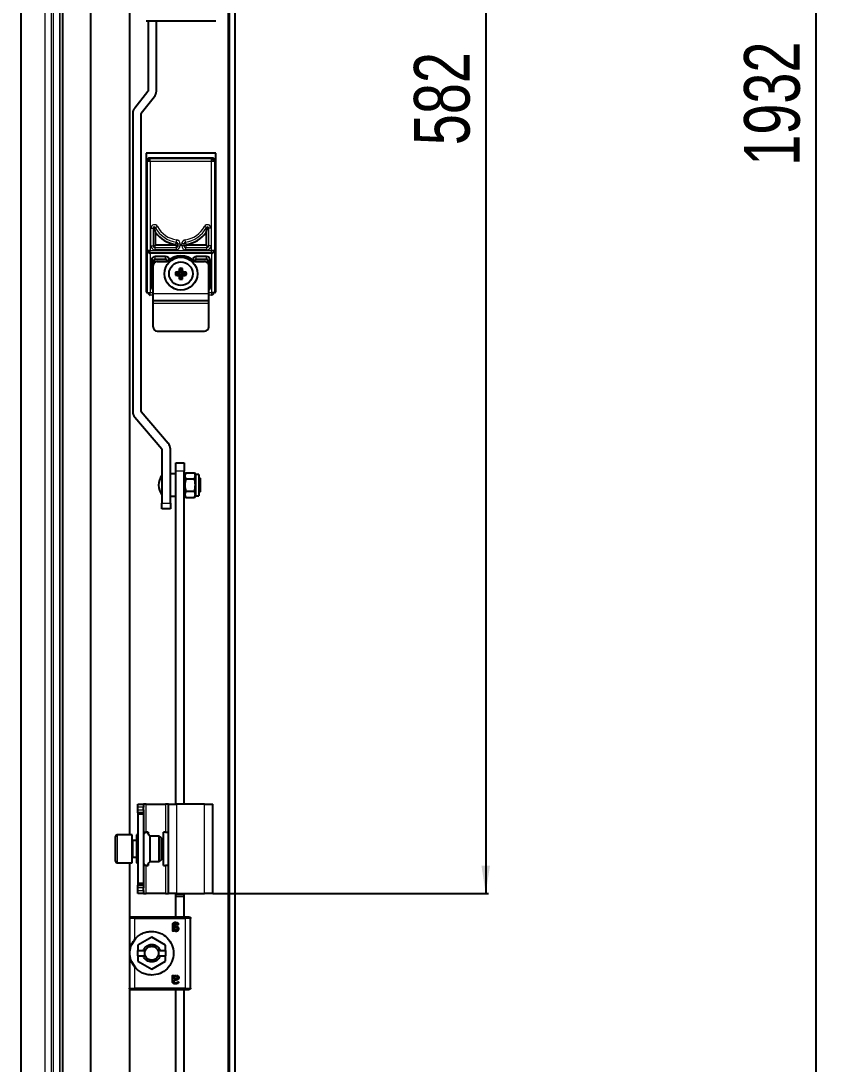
# Model space of a CAD drawing. Header units: millimetres. Extents: x -595 to 1655, y -1707 to 978.
# Drawn here: x 1368.2 to 1655.3, y -707.5 to -332.7 of the extents above; entities that cross this region are included whole.
import ezdxf

# ---------------------------------------------------------------- set-up
doc = ezdxf.new("R2010")
doc.units = ezdxf.units.MM
doc.layers.add('FORMAT', color=7, linetype='Continuous')
doc.styles.add('SLDTEXTSTYLE0', font='TXT', dxfattribs={"width": 0.75})
doc.dimstyles.new('SLDDIMSTYLE0', dxfattribs={"dimtxt": 20, "dimasz": 10, "dimexe": 0, "dimexo": 0.0625, "dimgap": 5, "dimtad": 2, "dimdec": 1, "dimrnd": 1e-09, "dimzin": 12, "dimdsep": 46, "dimtxsty": 'SLDTEXTSTYLE0', "dimsah": 1, "dimcen": 0.09, "dimadec": 0, "dimazin": 3, "dimtfac": 1, "dimtofl": 0, "dimtmove": 0, "dimatfit": 3, "dimfxl": 0, "dimfrac": 2, "dimtolj": 1, "dimtzin": 12, "dimarcsym": 0})

# ---------------------------------------------------------------- blocks, each defined once
blk = doc.blocks.new('_D_8')
at = {"layer": 'FORMAT'}
for p, q in [((1437.2, 610.84), (1654.8, 610.84)), ((1653.8, 610.84), (1653.8, -1321.16)), ((1437.2, -1321.16), (1654.8, -1321.16))]:
    blk.add_line(p, q, dxfattribs=at)
for points in [[(1653.8, 610.84), (1652.27, 600.84), (1655.34, 600.84)], [(1653.8, -1321.16), (1655.34, -1311.16), (1652.27, -1311.16)]]:
    blk.add_solid(points, dxfattribs=at)
at = {"layer": 'FORMAT', "insert": (1628.02, -384.72), "char_height": 20, "attachment_point": 1, "rotation": 90, "style": 'SLDTEXTSTYLE0'}
blk.add_mtext('1932', dxfattribs=at)
blk = doc.blocks.new('_D_11')
at = {"layer": 'FORMAT'}
for p, q in [((1437.2, -64.16), (1536.19, -64.16)), ((1535.19, -64.16), (1535.19, -646.16)), ((1437.2, -646.16), (1536.19, -646.16))]:
    blk.add_line(p, q, dxfattribs=at)
for points in [[(1535.19, -64.16), (1533.66, -74.16), (1536.73, -74.16)], [(1535.19, -646.16), (1536.73, -636.16), (1533.66, -636.16)]]:
    blk.add_solid(points, dxfattribs=at)
at = {"layer": 'FORMAT', "insert": (1509.41, -377.33), "char_height": 20, "attachment_point": 1, "rotation": 90, "style": 'SLDTEXTSTYLE0'}
blk.add_mtext('582', dxfattribs=at)

msp = doc.modelspace()

# ---------------------------------------------------------------- linework, layer by layer
at = {"color": 8, "linetype": 'Continuous', "lineweight": 18}
for p, q in [((1442.59, 719.74), (1442.59, -1430.06)), ((1379.78, 656.43), (1379.78, -1366.75)), ((1382.09, 658.74), (1382.09, -1369.06)), ((1382.19, 658.84), (1382.19, -1369.16)), ((1376.78, 653.43), (1376.78, -1363.75)), ((1379.09, 655.74), (1379.09, -1366.06)), ((1414.37, -381.84), (1414.67, -382.14)), ((1414.67, -382.14), (1436.71, -382.14)), ((1436.71, -382.14), (1437.01, -381.84)), ((1413.67, -383.14), (1413.37, -382.84)), ((1413.67, -415.16), (1413.67, -383.14)), ((1414.67, -383.14), (1414.67, -415.16)), ((1436.71, -383.14), (1414.67, -383.14)), ((1436.71, -415.16), (1436.71, -383.14)), ((1438.01, -382.84), (1437.71, -383.14)), ((1437.71, -383.14), (1437.71, -415.16)), ((1414.88, -413.46), (1414.88, -407.16)), ((1414.88, -407.16), (1415.68, -407.16)), ((1415.68, -407.16), (1415.68, -413.46)), ((1416.14, -407.16), (1415.68, -407.16)), ((1416.14, -407.16), (1416.54, -406.94)), ((1417.25, -406.56), (1416.54, -406.94)), ((1434.83, -406.94), (1434.13, -406.56)), ((1435.24, -407.16), (1434.83, -406.94)), ((1435.24, -407.16), (1435.7, -407.16)), ((1436.5, -407.16), (1435.7, -407.16)), ((1435.7, -413.46), (1435.7, -407.16)), ((1436.5, -407.16), (1436.5, -413.46)), ((1423.94, -412.79), (1424.03, -412.14)), ((1424.14, -411.34), (1424.03, -412.14)), ((1427.35, -412.14), (1427.24, -411.34)), ((1427.44, -412.79), (1427.35, -412.14)), ((1413.64, -415.16), (1413.67, -415.16)), ((1413.64, -430.21), (1413.64, -415.16)), ((1414.67, -415.16), (1436.71, -415.16)), ((1414.88, -413.46), (1415.68, -413.46)), ((1416.34, -413.46), (1415.68, -413.46)), ((1416.34, -413.46), (1416.34, -414.12)), ((1416.34, -414.12), (1416.34, -414.92)), ((1416.34, -414.12), (1423.94, -414.12)), ((1423.94, -414.92), (1416.34, -414.92)), ((1423.94, -412.79), (1424.6, -412.79)), ((1423.94, -413.46), (1423.94, -414.12)), ((1423.94, -413.46), (1424.6, -413.46)), ((1423.94, -414.12), (1423.94, -414.92)), ((1424.6, -412.79), (1425.4, -412.79)), ((1424.6, -413.46), (1424.6, -412.79)), ((1424.6, -413.46), (1425.4, -413.46)), ((1425.4, -412.79), (1425.4, -413.46)), ((1425.98, -413.46), (1425.98, -412.79)), ((1426.78, -412.79), (1425.98, -412.79)), ((1426.78, -413.46), (1425.98, -413.46)), ((1426.78, -412.79), (1426.78, -413.46)), ((1427.44, -412.79), (1426.78, -412.79)), ((1427.44, -413.46), (1426.78, -413.46)), ((1427.44, -413.46), (1427.44, -414.12)), ((1427.44, -414.92), (1427.44, -414.12)), ((1427.44, -414.12), (1435.04, -414.12)), ((1435.04, -414.92), (1427.44, -414.92)), ((1435.04, -413.46), (1435.04, -414.12)), ((1435.04, -413.46), (1435.7, -413.46)), ((1435.04, -414.92), (1435.04, -414.12)), ((1436.5, -413.46), (1435.7, -413.46)), ((1437.71, -415.16), (1437.74, -415.16)), ((1437.74, -415.16), (1437.74, -430.21)), ((1414.64, -416.16), (1414.64, -430.21)), ((1416.05, -418.66), (1415.19, -418.66)), ((1416.49, -418.23), (1416.49, -417.36)), ((1420.19, -418.23), (1420.19, -417.36)), ((1420.62, -418.66), (1421.3, -418.66)), ((1430.75, -418.66), (1430.08, -418.66)), ((1431.19, -418.23), (1431.19, -417.36)), ((1434.89, -418.23), (1434.89, -417.36)), ((1435.32, -418.66), (1436.19, -418.66)), ((1436.74, -430.21), (1436.74, -416.16)), ((1413.41, -430.44), (1413.64, -430.21)), ((1414.64, -430.21), (1415.69, -430.21)), ((1415.69, -428.36), (1415.19, -428.36)), ((1415.69, -430.61), (1435.69, -430.61)), ((1435.69, -428.36), (1436.19, -428.36)), ((1435.69, -430.21), (1436.74, -430.21)), ((1437.74, -430.21), (1437.97, -430.44)), ((1414.64, -431.21), (1414.41, -431.44)), ((1415.69, -431.21), (1414.64, -431.21)), ((1415.69, -434.11), (1435.69, -434.11)), ((1436.74, -431.21), (1435.69, -431.21)), ((1436.97, -431.44), (1436.74, -431.21)), ((1426.89, -494.46), (1423.89, -494.46)), ((1418.89, -505.96), (1421.89, -505.96)), ((1413.19, -624.16), (1413.19, -614.16)), ((1420.19, -614.16), (1420.19, -624.16)), ((1424.19, -646.16), (1424.19, -614.16)), ((1434.19, -646.16), (1434.19, -614.16)), ((1412.19, -615.16), (1410.19, -615.16)), ((1410.19, -616.16), (1412.19, -616.16)), ((1402.79, -625.16), (1402.79, -635.16)), ((1408.44, -627.16), (1408.44, -628.63)), ((1408.44, -628.63), (1408.44, -633.16)), ((1413.19, -646.16), (1413.19, -636.16)), ((1420.19, -636.16), (1420.19, -646.16)), ((1412.19, -644.16), (1410.19, -644.16)), ((1410.19, -645.16), (1412.19, -645.16)), ((1426.89, -646.62), (1423.89, -646.62)), ((1409.19, -662.6), (1409.19, -655.16)), ((1409.19, -655.16), (1427.19, -655.16)), ((1427.19, -655.16), (1427.19, -680.16)), ((1415.19, -670.16), (1415.19, -670.81)), ((1409.19, -680.16), (1409.19, -672.72)), ((1427.19, -680.16), (1409.19, -680.16))]:
    msp.add_line(p, q, dxfattribs=at)
at = {"color": 7, "linetype": 'Continuous', "lineweight": 25}
for p, q in [((1443.19, -1432.66), (1443.19, 722.34)), ((1445.19, -1432.66), (1445.19, 722.34)), ((1393.19, 689.34), (1393.19, -1399.66)), ((1383.19, 659.84), (1383.19, -1370.16)), ((1368.19, 644.84), (1368.19, -1355.16)), ((1407.19, -85.16), (1407.19, -625.16)), ((1413.19, -332.66), (1438.19, -332.66)), ((1413.89, -332.66), (1413.89, -357.89)), ((1416.89, -357.89), (1416.89, -332.66)), ((1413.85, -358.02), (1409.09, -363.99)), ((1411.43, -365.86), (1416.19, -359.89)), ((1408.39, -365.98), (1408.39, -472.96)), ((1411.39, -472.96), (1411.39, -365.98)), ((1438.19, -380.16), (1413.19, -380.16)), ((1413.19, -380.16), (1413.19, -430.16)), ((1414.37, -381.84), (1437.01, -381.84)), ((1438.19, -430.16), (1438.19, -380.16)), ((1413.37, -430.16), (1413.37, -382.84)), ((1438.01, -382.84), (1438.01, -430.16)), ((1416.59, -408.72), (1416.14, -407.16)), ((1434.78, -408.72), (1435.24, -407.16)), ((1416.59, -413.21), (1416.59, -408.72)), ((1434.78, -408.72), (1434.78, -413.21)), ((1416.59, -413.21), (1416.34, -413.46)), ((1423.68, -413.21), (1416.59, -413.21)), ((1423.68, -413.01), (1423.94, -412.79)), ((1423.68, -413.01), (1423.68, -413.21)), ((1423.68, -413.21), (1423.94, -413.46)), ((1427.69, -413.01), (1427.44, -412.79)), ((1427.69, -413.21), (1427.44, -413.46)), ((1427.69, -413.21), (1427.69, -413.01)), ((1434.78, -413.21), (1427.69, -413.21)), ((1434.78, -413.21), (1435.04, -413.46)), ((1414.66, -416.16), (1414.64, -416.16)), ((1414.67, -416.16), (1414.66, -416.16)), ((1436.71, -416.16), (1414.67, -416.16)), ((1415.19, -418.66), (1415.19, -428.36)), ((1416.05, -419.63), (1416.05, -418.66)), ((1420.19, -417.36), (1416.49, -417.36)), ((1416.49, -418.23), (1420.19, -418.23)), ((1417.19, -419.11), (1420.79, -419.11)), ((1420.62, -418.66), (1420.62, -419.11)), ((1430.59, -419.11), (1434.19, -419.11)), ((1430.75, -419.11), (1430.75, -418.66)), ((1434.89, -417.36), (1431.19, -417.36)), ((1431.19, -418.23), (1434.89, -418.23)), ((1435.32, -418.66), (1435.32, -419.63)), ((1436.19, -428.36), (1436.19, -418.66)), ((1436.72, -416.16), (1436.71, -416.16)), ((1436.74, -416.16), (1436.72, -416.16)), ((1415.69, -430.61), (1415.69, -420.61)), ((1424.13, -423.4), (1423.77, -422.96)), ((1425.57, -423.4), (1424.13, -423.4)), ((1425.57, -423.4), (1425.06, -422.88)), ((1425.57, -421.95), (1425.14, -421.59)), ((1425.57, -421.95), (1425.57, -423.4)), ((1425.8, -421.95), (1426.24, -421.59)), ((1425.8, -423.4), (1425.8, -421.95)), ((1425.8, -423.4), (1426.32, -422.88)), ((1427.25, -423.4), (1425.8, -423.4)), ((1427.25, -423.4), (1427.61, -422.96)), ((1435.69, -430.61), (1435.69, -420.61)), ((1424.13, -423.62), (1423.77, -424.06)), ((1424.13, -423.62), (1425.57, -423.62)), ((1425.57, -423.62), (1425.06, -424.14)), ((1425.57, -425.07), (1425.14, -425.43)), ((1425.57, -423.62), (1425.57, -425.07)), ((1425.8, -423.62), (1426.32, -424.14)), ((1425.8, -423.62), (1427.25, -423.62)), ((1425.8, -425.07), (1425.8, -423.62)), ((1425.8, -425.07), (1426.24, -425.43)), ((1427.25, -423.62), (1427.61, -424.06)), ((1413.19, -430.16), (1413.41, -430.16)), ((1415.69, -433.11), (1415.69, -430.61)), ((1435.69, -433.11), (1435.69, -430.61)), ((1437.97, -430.16), (1438.19, -430.16)), ((1415.69, -433.11), (1435.69, -433.11)), ((1415.69, -434.11), (1415.69, -433.11)), ((1415.69, -442.61), (1415.69, -434.11)), ((1435.69, -434.11), (1435.69, -433.11)), ((1435.69, -442.61), (1435.69, -434.11)), ((1417.19, -444.11), (1434.19, -444.11)), ((1409.15, -475.04), (1418.84, -486.4)), ((1421.12, -484.46), (1411.44, -473.09)), ((1418.89, -486.53), (1418.89, -505.96)), ((1421.89, -505.96), (1421.89, -486.53)), ((1423.89, -491.46), (1426.89, -491.46)), ((1423.89, -494.46), (1423.89, -491.46)), ((1423.89, -614.16), (1423.89, -494.46)), ((1426.89, -491.46), (1426.89, -494.46)), ((1426.89, -614.16), (1426.89, -494.46)), ((1423.89, -495.46), (1421.89, -495.46)), ((1427.09, -496.51), (1426.89, -496.51)), ((1427.44, -495.01), (1427.09, -495.61)), ((1427.09, -495.61), (1427.09, -503.31)), ((1427.44, -495.01), (1430.54, -495.01)), ((1427.44, -497.24), (1430.54, -497.24)), ((1430.89, -495.61), (1430.54, -495.01)), ((1432.09, -495.61), (1430.89, -495.61)), ((1430.89, -495.61), (1430.89, -503.31)), ((1432.09, -495.61), (1432.09, -503.31)), ((1432.59, -497.01), (1432.09, -496.51)), ((1432.59, -497.01), (1432.59, -501.91)), ((1427.44, -501.69), (1430.54, -501.69)), ((1432.09, -502.41), (1432.59, -501.91)), ((1418.89, -507.96), (1418.89, -505.96)), ((1421.89, -503.46), (1423.89, -503.46)), ((1421.89, -505.96), (1421.89, -507.96)), ((1426.89, -502.41), (1427.09, -502.41)), ((1427.09, -503.31), (1427.44, -503.91)), ((1427.44, -503.91), (1430.54, -503.91)), ((1430.54, -503.91), (1430.89, -503.31)), ((1430.89, -503.31), (1432.09, -503.31)), ((1421.89, -507.96), (1418.89, -507.96)), ((1410.19, -614.16), (1412.19, -614.16)), ((1410.19, -615.16), (1410.19, -614.16)), ((1412.19, -614.16), (1412.19, -615.16)), ((1413.19, -614.16), (1412.19, -614.16)), ((1413.19, -614.16), (1420.19, -614.16)), ((1421.19, -614.16), (1420.19, -614.16)), ((1421.19, -614.16), (1424.19, -614.16)), ((1421.19, -646.16), (1421.19, -614.16)), ((1434.19, -614.16), (1424.19, -614.16)), ((1434.19, -614.16), (1437.19, -614.16)), ((1437.19, -646.16), (1437.19, -614.16)), ((1410.19, -616.16), (1410.19, -615.16)), ((1410.19, -617.16), (1410.19, -616.16)), ((1412.19, -617.16), (1410.19, -617.16)), ((1410.19, -617.16), (1410.19, -617.66)), ((1412.19, -617.66), (1410.19, -617.66)), ((1410.19, -617.66), (1410.19, -642.66)), ((1412.19, -616.16), (1412.19, -615.16)), ((1412.19, -616.16), (1412.19, -617.16)), ((1412.19, -617.16), (1412.19, -617.66)), ((1412.19, -617.66), (1412.19, -642.66)), ((1402.19, -634.56), (1402.19, -625.76)), ((1408.19, -625.16), (1402.79, -625.16)), ((1408.19, -635.16), (1408.19, -625.16)), ((1410.19, -625.16), (1409.69, -625.16)), ((1409.69, -625.16), (1409.69, -626.37)), ((1412.19, -624.16), (1413.19, -624.16)), ((1413.89, -624.16), (1413.19, -624.16)), ((1413.89, -624.16), (1413.89, -624.61)), ((1417.82, -625.66), (1414.69, -625.66)), ((1414.69, -634.66), (1414.69, -625.66)), ((1418.69, -626.16), (1417.82, -625.66)), ((1417.82, -634.66), (1417.82, -625.66)), ((1419.49, -636.16), (1419.49, -624.16)), ((1420.19, -624.16), (1419.49, -624.16)), ((1420.19, -624.16), (1421.19, -624.16)), ((1409.69, -627.16), (1408.44, -627.16)), ((1409.69, -626.37), (1409.69, -635.16)), ((1418.69, -634.16), (1418.69, -626.16)), ((1408.44, -633.16), (1409.69, -633.16)), ((1402.79, -635.16), (1408.19, -635.16)), ((1407.19, -635.16), (1407.19, -654.99)), ((1409.69, -635.16), (1410.19, -635.16)), ((1413.19, -636.16), (1412.19, -636.16)), ((1413.19, -636.16), (1413.89, -636.16)), ((1413.89, -635.71), (1413.89, -636.16)), ((1414.69, -634.66), (1417.82, -634.66)), ((1417.82, -634.66), (1418.69, -634.16)), ((1419.49, -636.16), (1420.19, -636.16)), ((1421.19, -636.16), (1420.19, -636.16)), ((1412.19, -642.66), (1410.19, -642.66)), ((1410.19, -642.66), (1410.19, -643.16)), ((1410.19, -644.16), (1410.19, -643.16)), ((1410.19, -643.16), (1412.19, -643.16)), ((1410.19, -645.16), (1410.19, -644.16)), ((1412.19, -642.66), (1412.19, -643.16)), ((1412.19, -643.16), (1412.19, -644.16)), ((1412.19, -645.16), (1412.19, -644.16)), ((1410.19, -646.16), (1410.19, -645.16)), ((1412.19, -646.16), (1410.19, -646.16)), ((1412.19, -645.16), (1412.19, -646.16)), ((1412.19, -646.16), (1413.19, -646.16)), ((1420.19, -646.16), (1413.19, -646.16)), ((1420.19, -646.16), (1421.19, -646.16)), ((1424.19, -646.16), (1421.19, -646.16)), ((1423.89, -646.62), (1423.89, -646.16)), ((1423.89, -647.12), (1423.89, -646.62)), ((1423.89, -647.12), (1426.89, -647.12)), ((1423.89, -654.66), (1423.89, -647.12)), ((1424.19, -646.16), (1434.19, -646.16)), ((1426.89, -646.62), (1426.89, -646.16)), ((1426.89, -647.12), (1426.89, -646.62)), ((1426.89, -654.96), (1426.89, -647.12)), ((1437.19, -646.16), (1434.19, -646.16)), ((1407.19, -655.16), (1407.19, -680.16)), ((1427.19, -654.66), (1409.19, -654.66)), ((1427.79, -654.66), (1427.54, -654.66)), ((1429.19, -680.16), (1429.19, -655.16)), ((1422.63, -657.7), (1422.63, -659.57)), ((1423.09, -659.57), (1423.09, -659.29)), ((1423.16, -657.95), (1423.16, -657.74)), ((1423.54, -657.95), (1423.16, -657.95)), ((1423.16, -658.31), (1423.59, -658.31)), ((1423.16, -658.9), (1423.16, -658.31)), ((1408.02, -664.53), (1409.53, -662.28)), ((1415.19, -661.94), (1410.24, -664.8)), ((1420.14, -664.8), (1415.19, -661.94)), ((1410.24, -664.8), (1410.24, -666.66)), ((1410.24, -666.66), (1412.2, -666.66)), ((1410.24, -668.66), (1410.24, -666.66)), ((1412.9, -666.66), (1412.2, -666.66)), ((1418.18, -666.66), (1417.48, -666.66)), ((1418.18, -666.66), (1420.14, -666.66)), ((1420.14, -666.66), (1420.14, -664.8)), ((1420.14, -666.66), (1420.14, -668.66)), ((1409.53, -673.04), (1408.02, -670.79)), ((1410.24, -668.66), (1410.24, -670.52)), ((1410.24, -668.66), (1412.2, -668.66)), ((1410.24, -670.52), (1415.19, -673.38)), ((1412.2, -668.66), (1412.9, -668.66)), ((1415.19, -673.38), (1420.14, -670.52)), ((1417.48, -668.66), (1418.18, -668.66)), ((1418.18, -668.66), (1420.14, -668.66)), ((1420.14, -670.52), (1420.14, -668.66)), ((1422.63, -677.62), (1422.63, -675.75)), ((1423.09, -675.75), (1423.09, -676.03)), ((1423.16, -677.01), (1423.16, -676.43)), ((1423.59, -677.01), (1423.16, -677.01)), ((1423.54, -677.37), (1423.16, -677.37)), ((1423.16, -677.37), (1423.16, -677.59)), ((1407.19, -680.34), (1407.19, -1300.16)), ((1409.19, -680.66), (1427.19, -680.66)), ((1423.89, -1289.16), (1423.89, -680.66)), ((1426.89, -1289.16), (1426.89, -680.66)), ((1427.54, -680.66), (1427.79, -680.66))]:
    msp.add_line(p, q, dxfattribs=at)
for radius in [5.9, 4.25]:
    msp.add_circle((1425.69, -423.51), radius, dxfattribs=at)
for centre, radius, start, end in [((1413.69, -357.89), 0.2, 321.4416, 0), ((1413.69, -357.89), 3.2, 321.4416, 0), ((1411.59, -365.98), 3.2, 141.4416, 180), ((1411.59, -365.98), 0.2, 141.4416, 180), ((1425.39, -402.19), 10.95, 216.5958, 261.061), ((1425.99, -402.19), 10.95, 278.939, 323.4042), ((1416.49, -418.66), 1.3, 90, 180), ((1417.19, -420.61), 1.5, 90, 180), ((1416.49, -418.66), 0.435, 90, 180), ((1420.19, -418.66), 1.3, 6.3593, 90), ((1420.19, -418.66), 0.435, 0, 90), ((1425.69, -424.11), 7, 45.5847, 134.4153), ((1431.19, -418.66), 1.3, 90, 173.6407), ((1431.19, -418.66), 0.435, 90, 180), ((1434.19, -420.61), 1.5, 0, 90), ((1434.89, -418.66), 1.3, 0, 90), ((1434.89, -418.66), 0.435, 0, 90), ((1425.69, -423.51), 2, 164.1146, 195.8854), ((1425.62, -441.59), 18.72, 91.7249, 95.6832), ((1425.69, -423.51), 1.56, 175.8165, 184.1835), ((1443.77, -423.44), 18.72, 174.3168, 178.2751), ((1425.69, -423.51), 2, 74.1146, 105.8854), ((1425.69, -423.51), 1.56, 85.8165, 94.1835), ((1407.61, -423.44), 18.72, 1.7249, 5.6832), ((1425.76, -441.59), 18.72, 84.3168, 88.2751), ((1425.69, -423.51), 1.56, 355.8165, 4.1835), ((1425.69, -423.51), 2, 344.1146, 15.8854), ((1425.62, -405.43), 18.72, 264.3168, 268.2751), ((1443.77, -423.58), 18.72, 181.7249, 185.6832), ((1425.69, -423.51), 2, 254.1146, 285.8854), ((1425.69, -423.51), 1.56, 265.8165, 274.1835), ((1407.61, -423.58), 18.72, 354.3168, 358.2751), ((1425.76, -405.43), 18.72, 271.7249, 275.6832), ((1416.49, -428.36), 1.3, 180, 232.0201), ((1434.89, -428.36), 1.3, 307.9799, 0), ((1417.19, -442.61), 1.5, 180, 270), ((1434.19, -442.61), 1.5, 270, 0), ((1411.59, -472.96), 3.2, 180, 220.4367), ((1411.59, -472.96), 0.2, 180, 220.4367), ((1418.69, -486.53), 0.2, 0, 40.4367), ((1418.69, -486.53), 3.2, 0, 40.4367), ((1425.53, -500.42), 8, 146.1291, 173.1181), ((1425.53, -498.5), 8, 186.8819, 213.8709), ((1402.79, -625.76), 0.6, 90, 180), ((1408.44, -626.91), 0.25, 180, 270), ((1408.44, -633.41), 0.25, 90, 180), ((1402.79, -634.56), 0.6, 180, 270)]:
    msp.add_arc(centre, radius, start, end, dxfattribs=at)
at = {"color": 8, "linetype": 'Continuous', "lineweight": 18}
for centre, radius, start, end in [((1416.14, -407.16), 1.26, 28.2631, 180), ((1416.14, -407.16), 0.46, 28.2631, 180), ((1425.39, -402.19), 10.04, 208.2631, 262.2213), ((1425.39, -402.19), 9.24, 208.2631, 262.2213), ((1425.99, -402.19), 9.24, 277.7787, 331.7369), ((1425.99, -402.19), 10.04, 277.7787, 331.7369), ((1435.24, -407.16), 1.26, 0, 151.7369), ((1435.24, -407.16), 0.46, 0, 151.7369), ((1423.94, -412.79), 0.66, 0, 82.2213), ((1423.94, -412.79), 1.46, 0, 82.2213), ((1427.44, -412.79), 1.46, 97.7787, 180), ((1427.44, -412.79), 0.66, 97.7787, 180), ((1416.34, -413.46), 1.46, 180, 270), ((1416.34, -413.46), 0.66, 180, 270), ((1423.94, -413.46), 1.46, 270, 0), ((1423.94, -413.46), 0.66, 270, 0), ((1427.44, -413.46), 1.46, 180, 270), ((1427.44, -413.46), 0.66, 180, 270), ((1435.04, -413.46), 1.46, 270, 0), ((1435.04, -413.46), 0.66, 270, 0)]:
    msp.add_arc(centre, radius, start, end, dxfattribs=at)
at = {"color": 7, "linetype": 'Continuous', "lineweight": 25}
for points, knots in [([(1413.37, -382.84), (1413.37, -382.81), (1413.39, -382.69), (1413.51, -382.47), (1413.73, -382.21), (1413.97, -382), (1414.16, -381.9), (1414.28, -381.85), (1414.34, -381.85), (1414.37, -381.84)], [0, 0, 0, 0, 0.0566974, 0.2503517, 0.4998638, 0.7488693, 0.8744535, 0.9435148, 1, 1, 1, 1]), ([(1437.01, -381.84), (1437.03, -381.85), (1437.16, -381.86), (1437.38, -381.99), (1437.64, -382.2), (1437.85, -382.44), (1437.95, -382.64), (1438, -382.75), (1438, -382.81), (1438.01, -382.84)], [0, 0, 0, 0, 0.056697, 0.250352, 0.499864, 0.748869, 0.874453, 0.943515, 1, 1, 1, 1]), ([(1413.64, -415.16), (1413.65, -415.21), (1413.69, -415.42), (1413.93, -415.71), (1414.2, -415.96), (1414.41, -416.08), (1414.54, -416.14), (1414.61, -416.16), (1414.64, -416.16)], [0, 0, 0, 0, 0.125207, 0.499639, 0.74848, 0.874099, 0.946251, 1, 1, 1, 1]), ([(1436.71, -416.16), (1436.74, -416.16), (1436.8, -416.15), (1436.92, -416.11), (1437.11, -416), (1437.24, -415.88), (1437.34, -415.79)], [0, 0, 0, 0, 0.124863, 0.249962, 0.500073, 1, 1, 1, 1]), ([(1436.74, -416.16), (1436.77, -416.15), (1436.92, -416.13), (1437.15, -415.98), (1437.41, -415.75), (1437.59, -415.52), (1437.71, -415.32), (1437.73, -415.21), (1437.74, -415.16)], [0, 0, 0, 0, 0.053741, 0.2506254, 0.4994286, 0.749504, 0.8748127, 1, 1, 1, 1]), ([(1427.44, -495.01), (1427.26, -495.41), (1426.92, -496.15), (1427.27, -496.89), (1427.44, -497.24)], [0, 0, 0, 0, 0.534707, 1, 1, 1, 1]), ([(1427.44, -497.24), (1427.26, -497.99), (1426.92, -499.47), (1427.26, -500.96), (1427.44, -501.69)], [0, 0, 0, 0, 0.508481, 1, 1, 1, 1]), ([(1430.54, -497.24), (1430.72, -496.84), (1431.06, -496.09), (1430.71, -495.35), (1430.54, -495.01)], [0, 0, 0, 0, 0.534707, 1, 1, 1, 1]), ([(1430.54, -501.69), (1430.72, -500.93), (1431.06, -499.45), (1430.71, -497.96), (1430.54, -497.24)], [0, 0, 0, 0, 0.508481, 1, 1, 1, 1]), ([(1427.44, -501.69), (1427.26, -502.08), (1426.92, -502.83), (1427.27, -503.57), (1427.44, -503.91)], [0, 0, 0, 0, 0.534707, 1, 1, 1, 1]), ([(1430.54, -503.91), (1430.72, -503.51), (1431.06, -502.77), (1430.71, -502.03), (1430.54, -501.69)], [0, 0, 0, 0, 0.534707, 1, 1, 1, 1]), ([(1414.69, -625.66), (1414.51, -625.51), (1414.17, -625.2), (1413.97, -624.63), (1413.61, -624.33), (1413.27, -624.2), (1412.91, -624.23), (1412.56, -624.42), (1412.31, -624.78), (1412.23, -625.08), (1412.19, -625.23)], [0, 0, 0, 0, 0.185676, 0.371025, 0.466937, 0.562172, 0.656347, 0.751553, 0.873842, 1, 1, 1, 1]), ([(1412.19, -635.09), (1412.23, -635.24), (1412.31, -635.54), (1412.56, -635.9), (1412.91, -636.09), (1413.27, -636.12), (1413.61, -635.99), (1413.97, -635.69), (1414.17, -635.12), (1414.51, -634.81), (1414.69, -634.66)], [0, 0, 0, 0, 0.126158, 0.248447, 0.343653, 0.437828, 0.533063, 0.628975, 0.814324, 1, 1, 1, 1]), ([(1423.74, -656.66), (1423.59, -656.67), (1423.37, -656.68), (1423.09, -656.77), (1422.9, -656.89), (1422.76, -657.06), (1422.65, -657.33), (1422.64, -657.56), (1422.63, -657.7)], [0, 0, 0, 0, 0.250089, 0.382495, 0.500259, 0.622163, 0.750133, 1, 1, 1, 1]), ([(1422.63, -659.57), (1422.63, -659.58), (1422.63, -659.6), (1422.65, -659.62), (1422.67, -659.64), (1422.75, -659.66), (1422.81, -659.66), (1422.86, -659.66)], [0, 0, 0, 0, 0.124881, 0.183376, 0.250934, 0.500336, 1, 1, 1, 1]), ([(1422.86, -659.66), (1422.9, -659.66), (1422.97, -659.66), (1423.05, -659.64), (1423.07, -659.62), (1423.09, -659.6), (1423.09, -659.58), (1423.09, -659.57)], [0, 0, 0, 0, 0.499718, 0.749437, 0.810587, 0.875078, 1, 1, 1, 1]), ([(1423.09, -659.29), (1423.21, -659.4), (1423.4, -659.57), (1423.67, -659.68), (1423.84, -659.72), (1423.92, -659.72), (1423.96, -659.72)], [0, 0, 0, 0, 0.499113, 0.749325, 0.874665, 1, 1, 1, 1]), ([(1423.16, -657.74), (1423.16, -657.65), (1423.17, -657.51), (1423.23, -657.34), (1423.3, -657.23), (1423.41, -657.15), (1423.53, -657.1), (1423.66, -657.08), (1423.75, -657.07), (1423.8, -657.07)], [0, 0, 0, 0, 0.250023, 0.382539, 0.499802, 0.620838, 0.749652, 0.874777, 1, 1, 1, 1]), ([(1423.88, -659.31), (1423.81, -659.3), (1423.67, -659.29), (1423.41, -659.16), (1423.26, -659), (1423.16, -658.9)], [0, 0, 0, 0, 0.2499389, 0.4998636, 1, 1, 1, 1]), ([(1424.92, -658.88), (1424.92, -658.8), (1424.91, -658.64), (1424.82, -658.42), (1424.66, -658.25), (1424.39, -658.08), (1424.01, -657.97), (1423.7, -657.96), (1423.54, -657.95)], [0, 0, 0, 0, 0.125049, 0.249886, 0.370856, 0.49982, 0.749609, 1, 1, 1, 1]), ([(1423.59, -658.31), (1423.69, -658.31), (1423.87, -658.32), (1424.09, -658.38), (1424.24, -658.47), (1424.33, -658.57), (1424.39, -658.7), (1424.39, -658.79), (1424.39, -658.84)], [0, 0, 0, 0, 0.279652, 0.500248, 0.629485, 0.750186, 0.875763, 1, 1, 1, 1]), ([(1424.81, -657.16), (1424.81, -657.1), (1424.81, -657.02), (1424.74, -656.93), (1424.61, -656.84), (1424.28, -656.71), (1423.96, -656.68), (1423.74, -656.66)], [0, 0, 0, 0, 0.1246927, 0.1871822, 0.2497734, 0.5000394, 1, 1, 1, 1]), ([(1423.8, -657.07), (1423.96, -657.09), (1424.2, -657.12), (1424.45, -657.24), (1424.58, -657.31), (1424.65, -657.35), (1424.69, -657.36), (1424.7, -657.37)], [0, 0, 0, 0, 0.4986996, 0.7495075, 0.8749492, 0.9467834, 1, 1, 1, 1]), ([(1424.39, -658.84), (1424.39, -658.9), (1424.38, -659), (1424.32, -659.12), (1424.25, -659.19), (1424.17, -659.25), (1424.08, -659.28), (1423.98, -659.3), (1423.91, -659.31), (1423.88, -659.31)], [0, 0, 0, 0, 0.249168, 0.373635, 0.49939, 0.619394, 0.749656, 0.87477, 1, 1, 1, 1]), ([(1423.96, -659.72), (1424.09, -659.71), (1424.27, -659.7), (1424.49, -659.62), (1424.65, -659.52), (1424.77, -659.39), (1424.9, -659.18), (1424.91, -659), (1424.92, -658.88)], [0, 0, 0, 0, 0.25007, 0.379181, 0.500499, 0.62417, 0.750842, 1, 1, 1, 1]), ([(1424.7, -657.37), (1424.72, -657.37), (1424.73, -657.36), (1424.75, -657.35), (1424.76, -657.34), (1424.78, -657.32), (1424.8, -657.28), (1424.8, -657.23), (1424.81, -657.19), (1424.81, -657.17), (1424.81, -657.16)], [0, 0, 0, 0, 0.128825, 0.180169, 0.243397, 0.36986, 0.499864, 0.749649, 0.843476, 1, 1, 1, 1]), ([(1409.19, -672.72), (1408.9, -672.34), (1408.33, -671.59), (1407.77, -670.34), (1407.42, -669.06), (1407.3, -667.66), (1407.42, -666.26), (1407.78, -664.98), (1408.33, -663.73), (1408.9, -662.98), (1409.19, -662.6)], [0, 0, 0, 0, 0.125762, 0.25037, 0.375307, 0.500139, 0.62481, 0.749763, 0.874888, 1, 1, 1, 1]), ([(1422.63, -675.75), (1422.63, -675.74), (1422.63, -675.72), (1422.65, -675.7), (1422.67, -675.68), (1422.75, -675.66), (1422.81, -675.66), (1422.86, -675.66)], [0, 0, 0, 0, 0.124884, 0.186377, 0.250914, 0.500322, 1, 1, 1, 1]), ([(1423.74, -678.66), (1423.67, -678.66), (1423.52, -678.66), (1423.3, -678.62), (1423.09, -678.55), (1422.9, -678.43), (1422.76, -678.26), (1422.65, -677.99), (1422.64, -677.77), (1422.63, -677.62)], [0, 0, 0, 0, 0.125255, 0.250437, 0.383066, 0.500493, 0.622629, 0.75025, 1, 1, 1, 1]), ([(1422.86, -675.66), (1422.9, -675.66), (1422.96, -675.66), (1423.03, -675.68), (1423.06, -675.69), (1423.07, -675.7), (1423.09, -675.72), (1423.09, -675.74), (1423.09, -675.75)], [0, 0, 0, 0, 0.499162, 0.644242, 0.749698, 0.813605, 0.875217, 1, 1, 1, 1]), ([(1423.09, -676.03), (1423.21, -675.92), (1423.4, -675.75), (1423.71, -675.62), (1423.88, -675.61), (1423.96, -675.6)], [0, 0, 0, 0, 0.499364, 0.749701, 1, 1, 1, 1]), ([(1423.16, -676.43), (1423.26, -676.32), (1423.41, -676.16), (1423.63, -676.05), (1423.77, -676.02), (1423.84, -676.02), (1423.88, -676.01)], [0, 0, 0, 0, 0.499765, 0.749504, 0.874771, 1, 1, 1, 1]), ([(1423.16, -677.59), (1423.16, -677.63), (1423.16, -677.72), (1423.18, -677.85), (1423.23, -677.98), (1423.3, -678.09), (1423.41, -678.17), (1423.57, -678.24), (1423.71, -678.24), (1423.8, -678.25)], [0, 0, 0, 0, 0.125295, 0.250514, 0.383518, 0.50035, 0.621938, 0.750243, 1, 1, 1, 1]), ([(1424.92, -676.45), (1424.92, -676.48), (1424.92, -676.56), (1424.89, -676.72), (1424.82, -676.9), (1424.66, -677.08), (1424.39, -677.24), (1424.01, -677.35), (1423.7, -677.36), (1423.54, -677.37)], [0, 0, 0, 0, 0.062637, 0.125278, 0.250072, 0.374841, 0.499994, 0.749696, 1, 1, 1, 1]), ([(1424.39, -676.48), (1424.39, -676.53), (1424.39, -676.62), (1424.33, -676.75), (1424.24, -676.85), (1424.1, -676.94), (1423.87, -677), (1423.69, -677.01), (1423.59, -677.01)], [0, 0, 0, 0, 0.124446, 0.249795, 0.37, 0.499734, 0.719932, 1, 1, 1, 1]), ([(1424.81, -678.16), (1424.81, -678.19), (1424.81, -678.24), (1424.79, -678.33), (1424.74, -678.39), (1424.61, -678.48), (1424.28, -678.61), (1423.96, -678.64), (1423.74, -678.66)], [0, 0, 0, 0, 0.062686, 0.125173, 0.187628, 0.250185, 0.500314, 1, 1, 1, 1]), ([(1423.8, -678.25), (1423.96, -678.24), (1424.27, -678.21), (1424.53, -678), (1424.69, -677.96), (1424.7, -677.95)], [0, 0, 0, 0, 0.498852, 0.946609, 1, 1, 1, 1]), ([(1423.88, -676.01), (1423.95, -676.02), (1424.05, -676.02), (1424.17, -676.07), (1424.25, -676.13), (1424.32, -676.2), (1424.36, -676.29), (1424.39, -676.39), (1424.39, -676.45), (1424.39, -676.48)], [0, 0, 0, 0, 0.249623, 0.37714, 0.499734, 0.62273, 0.749812, 0.874876, 1, 1, 1, 1]), ([(1423.96, -675.6), (1424.09, -675.61), (1424.27, -675.62), (1424.49, -675.71), (1424.65, -675.8), (1424.77, -675.93), (1424.9, -676.14), (1424.91, -676.32), (1424.92, -676.45)], [0, 0, 0, 0, 0.2500695, 0.3795588, 0.5004992, 0.6245563, 0.7508428, 1, 1, 1, 1]), ([(1424.7, -677.95), (1424.72, -677.96), (1424.73, -677.96), (1424.75, -677.97), (1424.76, -677.98), (1424.78, -678.01), (1424.8, -678.07), (1424.81, -678.12), (1424.81, -678.16)], [0, 0, 0, 0, 0.13107, 0.182437, 0.243796, 0.371388, 0.500442, 1, 1, 1, 1])]:
    msp.add_open_spline(points, degree=3, knots=knots, dxfattribs=at)
at = {"color": 8, "linetype": 'Continuous', "lineweight": 18}
for points, knots in [([(1414.67, -382.14), (1414.64, -382.15), (1414.58, -382.15), (1414.46, -382.2), (1414.27, -382.3), (1414.13, -382.43), (1414.04, -382.51)], [0, 0, 0, 0, 0.124863, 0.249962, 0.500073, 1, 1, 1, 1]), ([(1414.67, -382.52), (1414.67, -382.43), (1414.67, -382.31), (1414.67, -382.2), (1414.67, -382.15), (1414.67, -382.15), (1414.67, -382.14)], [0, 0, 0, 0, 0.499933, 0.750044, 0.87514, 1, 1, 1, 1]), ([(1436.71, -382.52), (1436.71, -382.41), (1436.71, -382.27), (1436.71, -382.16), (1436.71, -382.15), (1436.71, -382.14)], [0, 0, 0, 0, 0.633094, 0.851999, 1, 1, 1, 1]), ([(1437.34, -382.51), (1437.24, -382.43), (1437.11, -382.3), (1436.92, -382.2), (1436.8, -382.15), (1436.74, -382.15), (1436.71, -382.14)], [0, 0, 0, 0, 0.4999316, 0.750046, 0.8751428, 1, 1, 1, 1]), ([(1414.04, -382.51), (1413.96, -382.61), (1413.83, -382.74), (1413.73, -382.93), (1413.68, -383.05), (1413.67, -383.11), (1413.67, -383.14)], [0, 0, 0, 0, 0.499932, 0.750046, 0.875143, 1, 1, 1, 1]), ([(1414.04, -383.14), (1413.94, -383.14), (1413.8, -383.14), (1413.69, -383.14), (1413.68, -383.14), (1413.67, -383.14)], [0, 0, 0, 0, 0.633094, 0.851999, 1, 1, 1, 1]), ([(1414.04, -382.51), (1414.05, -382.52), (1414.06, -382.53), (1414.12, -382.6), (1414.15, -382.62)], [0, 0, 0, 0, 0.584601, 1, 1, 1, 1]), ([(1414.04, -383.14), (1414.05, -383.04), (1414.06, -382.85), (1414.12, -382.69), (1414.15, -382.62)], [0, 0, 0, 0, 0.584782, 1, 1, 1, 1]), ([(1414.67, -383.14), (1414.64, -383.14), (1414.55, -383.14), (1414.32, -383.14), (1414.16, -383.14), (1414.04, -383.14)], [0, 0, 0, 0, 0.148001, 0.366906, 1, 1, 1, 1]), ([(1414.67, -382.52), (1414.56, -382.52), (1414.38, -382.53), (1414.22, -382.6), (1414.15, -382.62)], [0, 0, 0, 0, 0.584782, 1, 1, 1, 1]), ([(1414.67, -383.14), (1414.67, -383.11), (1414.67, -383.05), (1414.67, -382.94), (1414.67, -382.75), (1414.67, -382.61), (1414.67, -382.52)], [0, 0, 0, 0, 0.124527, 0.250035, 0.500121, 1, 1, 1, 1]), ([(1436.71, -383.14), (1436.71, -383.11), (1436.71, -383.02), (1436.71, -382.79), (1436.71, -382.63), (1436.71, -382.52)], [0, 0, 0, 0, 0.148001, 0.3669064, 1, 1, 1, 1]), ([(1436.71, -382.52), (1436.81, -382.52), (1437, -382.53), (1437.16, -382.6), (1437.23, -382.62)], [0, 0, 0, 0, 0.584782, 1, 1, 1, 1]), ([(1437.33, -383.14), (1437.22, -383.14), (1437.06, -383.14), (1436.83, -383.14), (1436.74, -383.14), (1436.71, -383.14)], [0, 0, 0, 0, 0.633094, 0.851999, 1, 1, 1, 1]), ([(1437.34, -382.51), (1437.33, -382.52), (1437.32, -382.53), (1437.25, -382.6), (1437.23, -382.62)], [0, 0, 0, 0, 0.584601, 1, 1, 1, 1]), ([(1437.33, -383.14), (1437.33, -383.04), (1437.32, -382.85), (1437.25, -382.69), (1437.23, -382.62)], [0, 0, 0, 0, 0.584782, 1, 1, 1, 1]), ([(1437.71, -383.14), (1437.7, -383.14), (1437.69, -383.14), (1437.58, -383.14), (1437.44, -383.14), (1437.33, -383.14)], [0, 0, 0, 0, 0.148001, 0.366906, 1, 1, 1, 1]), ([(1437.71, -383.14), (1437.7, -383.11), (1437.7, -383.05), (1437.65, -382.93), (1437.55, -382.74), (1437.42, -382.61), (1437.34, -382.51)], [0, 0, 0, 0, 0.124863, 0.249962, 0.500073, 1, 1, 1, 1]), ([(1414.04, -415.16), (1413.96, -415.16), (1413.83, -415.16), (1413.73, -415.16), (1413.68, -415.16), (1413.67, -415.16), (1413.67, -415.16)], [0, 0, 0, 0, 0.49988, 0.749964, 0.875473, 1, 1, 1, 1]), ([(1414.04, -415.79), (1413.94, -415.67), (1413.8, -415.51), (1413.69, -415.29), (1413.68, -415.2), (1413.67, -415.16)], [0, 0, 0, 0, 0.633497, 0.852215, 1, 1, 1, 1]), ([(1414.67, -415.16), (1414.64, -415.16), (1414.58, -415.16), (1414.46, -415.16), (1414.27, -415.16), (1414.14, -415.16), (1414.04, -415.16)], [0, 0, 0, 0, 0.124527, 0.250035, 0.500121, 1, 1, 1, 1]), ([(1414.04, -415.16), (1414.05, -415.27), (1414.06, -415.46), (1414.12, -415.62), (1414.15, -415.68)], [0, 0, 0, 0, 0.585225, 1, 1, 1, 1]), ([(1414.04, -415.79), (1414.05, -415.79), (1414.06, -415.78), (1414.12, -415.71), (1414.15, -415.68)], [0, 0, 0, 0, 0.5850478, 1, 1, 1, 1]), ([(1414.67, -416.16), (1414.63, -416.16), (1414.54, -416.15), (1414.32, -416.04), (1414.16, -415.9), (1414.04, -415.79)], [0, 0, 0, 0, 0.147785, 0.366503, 1, 1, 1, 1]), ([(1414.67, -415.79), (1414.56, -415.79), (1414.38, -415.78), (1414.22, -415.71), (1414.15, -415.68)], [0, 0, 0, 0, 0.585048, 1, 1, 1, 1]), ([(1414.67, -415.79), (1414.67, -415.7), (1414.67, -415.56), (1414.67, -415.37), (1414.67, -415.25), (1414.67, -415.19), (1414.67, -415.16)], [0, 0, 0, 0, 0.4998775, 0.7499648, 0.8754836, 1, 1, 1, 1]), ([(1414.67, -416.16), (1414.67, -416.16), (1414.67, -416.15), (1414.67, -416.11), (1414.67, -416), (1414.67, -415.88), (1414.67, -415.79)], [0, 0, 0, 0, 0.124863, 0.249962, 0.500073, 1, 1, 1, 1]), ([(1436.71, -415.79), (1436.71, -415.67), (1436.71, -415.51), (1436.71, -415.29), (1436.71, -415.2), (1436.71, -415.16)], [0, 0, 0, 0, 0.633497, 0.852215, 1, 1, 1, 1]), ([(1437.33, -415.16), (1437.24, -415.16), (1437.1, -415.16), (1436.91, -415.16), (1436.8, -415.16), (1436.74, -415.16), (1436.71, -415.16)], [0, 0, 0, 0, 0.49988, 0.749964, 0.875473, 1, 1, 1, 1]), ([(1436.71, -415.79), (1436.81, -415.79), (1437, -415.78), (1437.16, -415.71), (1437.23, -415.68)], [0, 0, 0, 0, 0.585048, 1, 1, 1, 1]), ([(1436.71, -416.16), (1436.71, -416.16), (1436.71, -416.15), (1436.71, -416.04), (1436.71, -415.9), (1436.71, -415.79)], [0, 0, 0, 0, 0.147785, 0.366503, 1, 1, 1, 1]), ([(1437.33, -415.16), (1437.33, -415.27), (1437.32, -415.46), (1437.26, -415.62), (1437.23, -415.68)], [0, 0, 0, 0, 0.585225, 1, 1, 1, 1]), ([(1437.34, -415.79), (1437.33, -415.79), (1437.32, -415.78), (1437.26, -415.71), (1437.23, -415.68)], [0, 0, 0, 0, 0.585048, 1, 1, 1, 1]), ([(1437.71, -415.16), (1437.7, -415.16), (1437.7, -415.16), (1437.65, -415.16), (1437.54, -415.16), (1437.42, -415.16), (1437.33, -415.16)], [0, 0, 0, 0, 0.124527, 0.250035, 0.500121, 1, 1, 1, 1]), ([(1437.34, -415.79), (1437.42, -415.7), (1437.55, -415.56), (1437.65, -415.37), (1437.7, -415.25), (1437.7, -415.19), (1437.71, -415.16)], [0, 0, 0, 0, 0.4998775, 0.7499648, 0.8754836, 1, 1, 1, 1]), ([(1413.64, -430.21), (1413.65, -430.21), (1413.66, -430.21), (1413.77, -430.21), (1413.91, -430.21), (1414.01, -430.21)], [0, 0, 0, 0, 0.148001, 0.366906, 1, 1, 1, 1]), ([(1413.64, -430.21), (1413.64, -430.24), (1413.65, -430.3), (1413.7, -430.42), (1413.8, -430.61), (1413.93, -430.75), (1414.01, -430.84)], [0, 0, 0, 0, 0.124863, 0.249962, 0.500073, 1, 1, 1, 1]), ([(1414.01, -430.21), (1414.13, -430.21), (1414.29, -430.21), (1414.52, -430.21), (1414.61, -430.21), (1414.64, -430.21)], [0, 0, 0, 0, 0.633094, 0.851999, 1, 1, 1, 1]), ([(1414.01, -430.21), (1414.02, -430.32), (1414.03, -430.5), (1414.09, -430.66), (1414.12, -430.73)], [0, 0, 0, 0, 0.584782, 1, 1, 1, 1]), ([(1414.01, -430.84), (1414.02, -430.83), (1414.03, -430.82), (1414.09, -430.76), (1414.12, -430.73)], [0, 0, 0, 0, 0.584601, 1, 1, 1, 1]), ([(1414.01, -430.84), (1414.1, -430.92), (1414.24, -431.05), (1414.43, -431.15), (1414.55, -431.2), (1414.61, -431.2), (1414.64, -431.21)], [0, 0, 0, 0, 0.499931, 0.750045, 0.875142, 1, 1, 1, 1]), ([(1414.64, -430.83), (1414.53, -430.83), (1414.35, -430.82), (1414.19, -430.76), (1414.12, -430.73)], [0, 0, 0, 0, 0.584782, 1, 1, 1, 1]), ([(1414.64, -430.83), (1414.64, -430.74), (1414.64, -430.6), (1414.64, -430.42), (1414.64, -430.3), (1414.64, -430.24), (1414.64, -430.21)], [0, 0, 0, 0, 0.49988, 0.749964, 0.875473, 1, 1, 1, 1]), ([(1414.64, -431.21), (1414.64, -431.2), (1414.64, -431.2), (1414.64, -431.15), (1414.64, -431.04), (1414.64, -430.92), (1414.64, -430.83)], [0, 0, 0, 0, 0.124859, 0.249955, 0.500068, 1, 1, 1, 1]), ([(1437.36, -430.21), (1437.27, -430.21), (1437.13, -430.21), (1436.94, -430.21), (1436.83, -430.21), (1436.77, -430.21), (1436.74, -430.21)], [0, 0, 0, 0, 0.49988, 0.749964, 0.875473, 1, 1, 1, 1]), ([(1436.74, -430.83), (1436.74, -430.72), (1436.74, -430.56), (1436.74, -430.33), (1436.74, -430.24), (1436.74, -430.21)], [0, 0, 0, 0, 0.6330936, 0.851999, 1, 1, 1, 1]), ([(1436.74, -430.83), (1436.84, -430.83), (1437.03, -430.82), (1437.19, -430.76), (1437.26, -430.73)], [0, 0, 0, 0, 0.584782, 1, 1, 1, 1]), ([(1436.74, -431.21), (1436.74, -431.2), (1436.74, -431.19), (1436.74, -431.08), (1436.74, -430.94), (1436.74, -430.83)], [0, 0, 0, 0, 0.148001, 0.366906, 1, 1, 1, 1]), ([(1436.74, -431.21), (1436.77, -431.2), (1436.83, -431.2), (1436.94, -431.15), (1437.14, -431.05), (1437.27, -430.92), (1437.37, -430.84)], [0, 0, 0, 0, 0.124863, 0.249962, 0.500073, 1, 1, 1, 1]), ([(1437.36, -430.21), (1437.36, -430.32), (1437.35, -430.5), (1437.28, -430.66), (1437.26, -430.73)], [0, 0, 0, 0, 0.5847816, 1, 1, 1, 1]), ([(1437.37, -430.84), (1437.36, -430.83), (1437.35, -430.82), (1437.28, -430.76), (1437.26, -430.73)], [0, 0, 0, 0, 0.584601, 1, 1, 1, 1]), ([(1437.74, -430.21), (1437.73, -430.21), (1437.72, -430.21), (1437.68, -430.21), (1437.57, -430.21), (1437.45, -430.21), (1437.36, -430.21)], [0, 0, 0, 0, 0.124859, 0.249955, 0.500068, 1, 1, 1, 1]), ([(1437.37, -430.84), (1437.45, -430.75), (1437.58, -430.61), (1437.68, -430.42), (1437.73, -430.3), (1437.73, -430.24), (1437.74, -430.21)], [0, 0, 0, 0, 0.4999316, 0.750046, 0.8751428, 1, 1, 1, 1])]:
    msp.add_open_spline(points, degree=3, knots=knots, dxfattribs=at)
at = {"color": 7, "linetype": 'Continuous', "lineweight": 25}
for points in [[(1407.69, -654.66), (1407.62, -654.67), (1407.49, -654.68), (1407.33, -654.8), (1407.21, -654.96), (1407.2, -655.1), (1407.19, -655.16)], [(1409.19, -654.66), (1408.99, -654.66), (1408.6, -654.66), (1408.1, -654.66), (1407.76, -654.66), (1407.71, -654.66), (1407.69, -654.66)], [(1428.69, -654.66), (1428.67, -654.66), (1428.62, -654.66), (1428.27, -654.66), (1427.78, -654.66), (1427.39, -654.66), (1427.19, -654.66)], [(1428.69, -654.66), (1428.75, -654.67), (1428.89, -654.68), (1429.05, -654.8), (1429.17, -654.96), (1429.18, -655.1), (1429.19, -655.16)], [(1409.19, -662.6), (1409.58, -662.19), (1410.37, -661.36), (1411.86, -660.49), (1413.48, -659.92), (1414.62, -659.85), (1415.19, -659.81)], [(1415.19, -659.81), (1416.22, -659.93), (1418.27, -660.16), (1420.88, -661.98), (1422.63, -664.57), (1423.24, -667.66), (1422.63, -670.75), (1420.88, -673.34), (1418.27, -675.16), (1416.22, -675.39), (1415.19, -675.51)], [(1412.2, -666.66), (1412.33, -666.36), (1412.6, -665.76), (1413.32, -665.06), (1414.21, -664.61), (1415.19, -664.46), (1416.17, -664.61), (1417.06, -665.06), (1417.78, -665.76), (1418.04, -666.36), (1418.18, -666.66)], [(1412.9, -668.66), (1412.84, -668.5), (1412.72, -668.18), (1412.67, -667.66), (1412.72, -667.14), (1412.84, -666.82), (1412.9, -666.66)], [(1412.9, -666.66), (1413.01, -666.45), (1413.24, -666.02), (1413.8, -665.54), (1414.46, -665.22), (1414.95, -665.18), (1415.19, -665.16)], [(1415.19, -665.16), (1415.43, -665.18), (1415.91, -665.22), (1416.57, -665.54), (1417.13, -666.02), (1417.36, -666.45), (1417.48, -666.66)], [(1417.48, -666.66), (1417.54, -666.82), (1417.66, -667.14), (1417.7, -667.66), (1417.66, -668.18), (1417.54, -668.5), (1417.48, -668.66)], [(1415.19, -670.81), (1414.86, -670.78), (1414.21, -670.72), (1413.32, -670.25), (1412.6, -669.57), (1412.33, -668.96), (1412.2, -668.66)], [(1415.19, -670.16), (1414.95, -670.14), (1414.46, -670.1), (1413.8, -669.78), (1413.24, -669.3), (1413.01, -668.87), (1412.9, -668.66)], [(1418.18, -668.66), (1418.04, -668.96), (1417.78, -669.57), (1417.06, -670.25), (1416.17, -670.72), (1415.52, -670.78), (1415.19, -670.81)], [(1417.48, -668.66), (1417.36, -668.87), (1417.13, -669.3), (1416.57, -669.78), (1415.91, -670.1), (1415.43, -670.14), (1415.19, -670.16)], [(1415.19, -675.51), (1414.62, -675.48), (1413.48, -675.4), (1411.86, -674.83), (1410.37, -673.96), (1409.58, -673.13), (1409.19, -672.72)], [(1407.69, -680.66), (1407.62, -680.65), (1407.49, -680.64), (1407.33, -680.52), (1407.21, -680.36), (1407.2, -680.23), (1407.19, -680.16)], [(1407.69, -680.66), (1407.71, -680.66), (1407.76, -680.66), (1408.1, -680.66), (1408.6, -680.66), (1408.99, -680.66), (1409.19, -680.66)], [(1427.19, -680.66), (1427.39, -680.66), (1427.78, -680.66), (1428.27, -680.66), (1428.62, -680.66), (1428.67, -680.66), (1428.69, -680.66)], [(1429.19, -680.16), (1429.18, -680.23), (1429.17, -680.36), (1429.05, -680.52), (1428.89, -680.64), (1428.75, -680.65), (1428.69, -680.66)]]:
    msp.add_open_spline(points, degree=3, dxfattribs=at)
at = {"color": 8, "linetype": 'Continuous', "lineweight": 18}
for points in [[(1409.19, -655.16), (1408.93, -655.16), (1408.4, -655.16), (1407.74, -655.16), (1407.28, -655.16), (1407.22, -655.16), (1407.19, -655.16)], [(1409.19, -654.66), (1409.19, -654.67), (1409.19, -654.68), (1409.19, -654.8), (1409.19, -654.96), (1409.19, -655.1), (1409.19, -655.16)], [(1427.19, -655.16), (1427.19, -655.1), (1427.19, -654.96), (1427.19, -654.8), (1427.19, -654.68), (1427.19, -654.67), (1427.19, -654.66)], [(1429.19, -655.16), (1429.16, -655.16), (1429.1, -655.16), (1428.64, -655.16), (1427.97, -655.16), (1427.45, -655.16), (1427.19, -655.16)], [(1407.19, -680.16), (1407.22, -680.16), (1407.28, -680.16), (1407.74, -680.16), (1408.4, -680.16), (1408.93, -680.16), (1409.19, -680.16)], [(1409.19, -680.16), (1409.19, -680.23), (1409.19, -680.36), (1409.19, -680.52), (1409.19, -680.64), (1409.19, -680.65), (1409.19, -680.66)], [(1427.19, -680.66), (1427.19, -680.65), (1427.19, -680.64), (1427.19, -680.52), (1427.19, -680.36), (1427.19, -680.23), (1427.19, -680.16)], [(1427.19, -680.16), (1427.45, -680.16), (1427.97, -680.16), (1428.64, -680.16), (1429.1, -680.16), (1429.16, -680.16), (1429.19, -680.16)]]:
    msp.add_open_spline(points, degree=3, dxfattribs=at)

# ---------------------------------------------------------------- dimensions: what is measured, and where the dimension line sits
at = {"layer": 'FORMAT'}
for base, p1, p2, picture, middle in [((1653.8, -1321.16), (1437.19, 610.84), (1437.19, -1321.16), '_D_8', (1653.8, -355.16)), ((1535.19, -646.16), (1437.19, -64.16), (1437.19, -646.16), '_D_11', (1535.19, -355.16))]:
    dim = msp.add_linear_dim(base=base, p1=p1, p2=p2, angle=90, dimstyle='SLDDIMSTYLE0', dxfattribs=at)
    dim.commit()
    dim.dimension.update_dxf_attribs({"geometry": picture, "text_midpoint": middle, "dimtype": 160})

doc.saveas('drawing.dxf')
